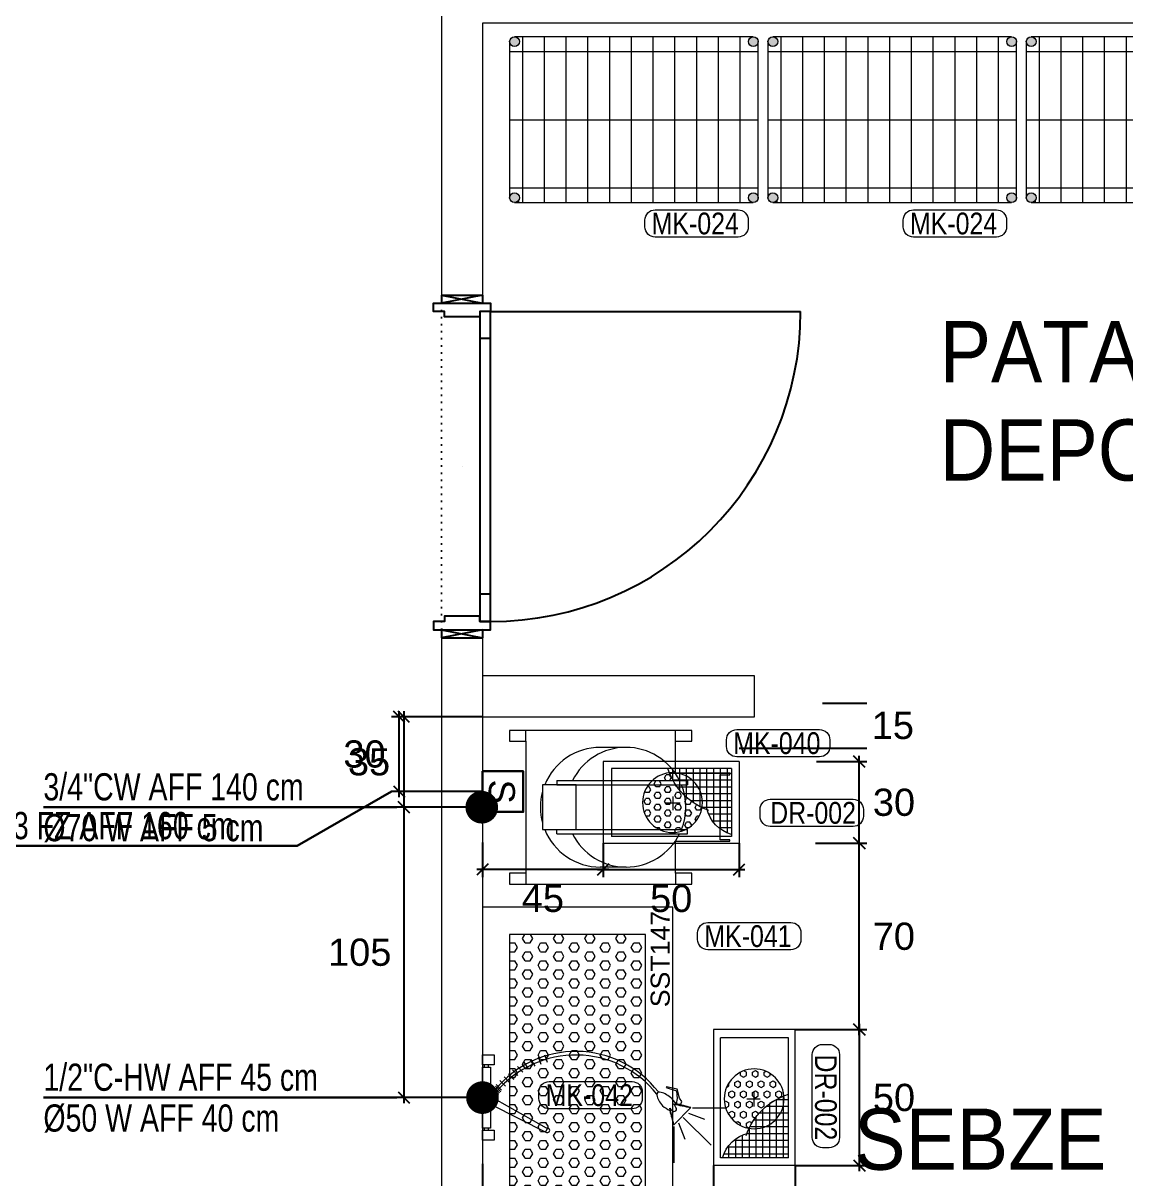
# Model space of a CAD drawing. Extents: x -5598 to 26293, y -3808 to 13850.
# Drawn here: x -1343.9 to -938.4, y 5450.1 to 5875 of the extents above; entities that cross this region are included whole.
import ezdxf
from ezdxf.enums import TextEntityAlignment as Align

# ---------------------------------------------------------------- set-up
doc = ezdxf.new("R2010")
doc.units = 0
doc.header["$LTSCALE"] = 100
doc.header["$MEASUREMENT"] = 0
doc.linetypes.add('DOT', pattern=[0.25, 0, -0.25])
for name, color, linetype, lineweight in [('AD', 5, 'Continuous', 9), ('AK', 7, 'Continuous', 15), ('AP', 6, 'Continuous', 15), ('AW', 3, 'Continuous', 35), ('Y-DUVAR GAZBETON', 161, 'Continuous', 20)]:
    doc.layers.add(name, color=color, linetype=linetype, lineweight=lineweight)
doc.layers.add('AKPOZ', color=4, linetype='Continuous', lineweight=5, transparency=0.5)
doc.layers.add('MAKPA YER IZGARASI', color=8, linetype='Continuous', lineweight=5, transparency=0.5)
for name, color, linetype in [('KA-PEN-5 @ 1', 5, 'Continuous'), ('KOR KASA', 1, 'Continuous'), ('OLCU DIS', 7, 'Continuous')]:
    doc.layers.add(name, color=color, linetype=linetype)
for name, color, linetype, lineweight, true_color in [('MAKPA ELEKTRIK', 7, 'Continuous', 30, 0x93039a), ('MAKPA GIDER OLC', 7, 'Continuous', 30, 0xcf6a1e), ('MAKPA SIHHI', 7, 'Continuous', 30, 0x428a93)]:
    doc.layers.add(name, color=color, linetype=linetype, lineweight=lineweight, true_color=true_color)
doc.styles.add('MAKPA TESISAT', font='arial.ttf', dxfattribs={"height": 10})
doc.styles.add('OLC-50', font='romans.shx', dxfattribs={"width": 0.5, "height": 0.15})
doc.styles.add('olcu', font='romans.shx', dxfattribs={"width": 0.5})
doc.styles.add('POZ TEXT', font='ARIALN.TTF', dxfattribs={"height": 8})
doc.styles.get("Standard").update_dxf_attribs({"font": 'arial.ttf'})
doc.dimstyles.new('1-200', dxfattribs={"dimtxt": 40, "dimasz": 2, "dimexe": 0, "dimexo": 0, "dimgap": 10, "dimtad": 1, "dimdec": 4, "dimrnd": 0.1, "dimzin": 9, "dimdsep": 46, "dimtxsty": 'olcu', "dimblk1": 'SOL', "dimblk2": 'SAG', "dimsah": 1, "dimcen": 0, "dimse1": 1, "dimse2": 1, "dimclre": 13, "dimadec": 0, "dimazin": 0, "dimtfac": 1, "dimtdec": 4, "dimtix": 1, "dimtmove": 2, "dimatfit": 2, "dimldrblk": 'SOL', "dimfxl": 0, "dimtolj": 1, "dimarcsym": 0})
doc.dimstyles.new('MAKPA TESISAT DIM', dxfattribs={"dimscale": 0.7, "dimtxt": 12, "dimasz": 6, "dimexe": 4, "dimexo": 0, "dimgap": 8, "dimtad": 2, "dimtih": 1, "dimtoh": 1, "dimdec": 0, "dimrnd": 5, "dimzin": 0, "dimdsep": 46, "dimtxsty": 'MAKPA TESISAT', "dimblk1": 'OBLIQUE', "dimblk2": 'OBLIQUE', "dimsah": 1, "dimcen": 0, "dimdle": 3, "dimclrd": 256, "dimclre": 256, "dimclrt": 256, "dimadec": 0, "dimazin": 0, "dimtfac": 1, "dimtdec": 0, "dimtix": 1, "dimtofl": 0, "dimtmove": 2, "dimatfit": 3, "dimldrblk": 'OBLIQUE', "dimfxl": 0, "dimtvp": 7, "dimtolj": 1, "dimtzin": 0, "dimarcsym": 0})

# ---------------------------------------------------------------- blocks, each defined once
blk = doc.blocks.new('SOL')
at = {"color": 0}
for p, q in [((0, 30), (0, -6.96)), ((7.58, 0), (-6.97, 0))]:
    blk.add_line(p, q, dxfattribs=at)
blk.add_circle((0, 0), 3, dxfattribs=at)
blk = doc.blocks.new('SAG')
at = {"color": 0}
for p, q in [((0, -30), (0, 6.96)), ((7.58, 0), (-6.97, 0))]:
    blk.add_line(p, q, dxfattribs=at)
blk.add_circle((0, 0), 3, dxfattribs=at)
blk = doc.blocks.new('*D332')
at = {"layer": 'OLCU DIS', "color": 0, "lineweight": -2, "transparency": 16777216}
blk.add_line((21268, -935), (-2968, -935), dxfattribs=at)
at = {"layer": 'OLCU DIS', "color": 0, "lineweight": -2, "transparency": 16777216, "xscale": 2, "yscale": 2, "zscale": 2, "rotation": 180}
blk.add_blockref('SAG', (-2970, -935), dxfattribs=at)
at = {"layer": 'OLCU DIS', "color": 0, "lineweight": -2, "transparency": 16777216, "xscale": 2, "yscale": 2, "zscale": 2}
blk.add_blockref('SOL', (21270, -935), dxfattribs=at)
at = {"layer": 'OLCU DIS', "color": 0, "transparency": 16777216, "insert": (9295.64, -905), "char_height": 40, "attachment_point": 5, "style": 'olcu'}
blk.add_mtext('\\A1;24240', dxfattribs=at)
blk = doc.blocks.new('*U91')
at = {"layer": 'KOR KASA'}
for p, q in [((0, 126), (15, 126)), ((15, 126), (15, 123)), ((0, 3), (0, 0)), ((0, 3), (15, 3)), ((15, 3), (15, 0))]:
    blk.add_line(p, q, dxfattribs=at)
for points in [[(15, 126), (0, 123)], [(0, 126), (15, 123)], [(0, 126), (0, 123)], [(0, 123), (15, 123)], [(15, 3), (0, 0)], [(0, 3), (15, 0)], [(0, 0), (15, 0)]]:
    blk.add_lwpolyline(points, dxfattribs=at)
blk = doc.blocks.new('*U574')
at = {"color": 0, "lineweight": -2}
for p, q in [((-117, 18), (-117, 132)), ((-107, 18), (-107, 14)), ((-13.1, 18), (-13.1, 14)), ((-60, 7.5), (-60, 7.5))]:
    blk.add_line(p, q, dxfattribs=at)
at = {"color": 0, "linetype": 'DOT', "ltscale": 0.1}
blk.add_line((-120, 0), (0, 0), dxfattribs=at)
at = {"color": 0, "lineweight": -2}
for points in [[(-120, 15), (-120, 18), (-117, 18), (-117, 14), (-115, 14), (-115, 1), (-117, 1), (-117, -3), (-120, -3), (-120, 0)], [(0, 15), (0, 18), (-3, 18), (-3, 14), (-5, 14), (-5, 1), (-3, 1), (-3, -3), (0, -3), (0, 0)]]:
    blk.add_lwpolyline(points, dxfattribs=at)
blk.add_lwpolyline([(-117, 18), (-117, 14), (-3, 14), (-3, 18)], close=True, dxfattribs=at)
blk.add_arc((-117, 18), 114, 0, 90, dxfattribs=at)
at = {"style": 'OLC-50', "width": 0.5, "flags": 1}
for tag, p in [('K-NO', (-182.76, -83.82)), ('K-KANRENK', (-2.31, -88.79)), ('K-BLOK', (-183.43, -120.56)), ('K-KASRENK', (-1.25, -126.74)), ('K-KAT', (-184.31, -156.03)), ('K-TAMACILMA', (-2.77, -165.71)), ('K-MAHALKOD', (-183.25, -193.98)), ('K-FOTOSEL', (-1.83, -201.71)), ('K-MAHALAD', (-184.78, -232.95)), ('K-HERMETIK', (0.08, -236.3)), ('K-ACILISYON', (-183.83, -268.95)), ('K-HIDROLIK', (-2.21, -270.16)), ('K-YANGIN', (-181.93, -303.54)), ('K-KART', (-0.38, -303.83)), ('K-KANATTIP', (-184.21, -337.41)), ('K-BAND', (-1.83, -345.67)), ('K-KANATMALZ', (-182.39, -371.07)), ('K-MENFEZ', (0.08, -380.26)), ('K-KASAMALZ', (-181.37, -410.06)), ('K-PBAR', (-2.21, -414.12)), ('K-KASATIP', (-182.05, -446.79)), ('K-ELEKTRIKLI', (-0.38, -447.79)), ('K-DUVAR', (-182.05, -485.23)), ('K-TIP', (-0.38, -486.44)), ('K-REZ1', (-0.38, -524.33)), ('K-REZ2', (-0.38, -560.76)), ('K-REZ3', (-0.38, -600.74))]:
    blk.add_attdef(tag, p, '', height=30, dxfattribs=at)
blk = doc.blocks.new('Patates soyma makınası')
at = {"layer": 'AD'}
for p, q in [((18.47, -17.3), (18.47, -65.42)), ((18.47, -17.3), (20.03, -17.3)), ((20.03, -17.3), (20.03, -65.42)), ((38.03, -17.3), (36.47, -17.3)), ((36.47, -17.3), (36.47, -65.42)), ((38.03, -17.3), (38.03, -65.42)), ((6.25, -42.8), (6.25, -33.31)), ((50.25, -42.8), (50.25, -33.31)), ((18.47, -65.42), (20.03, -65.42)), ((38.03, -65.42), (36.47, -65.42))]:
    blk.add_line(p, q, dxfattribs=at)
blk.add_lwpolyline([(20.03, -24.47), (36.47, -24.47), (36.47, -12.11), (20.03, -12.11)], close=True, dxfattribs=at)
for centre, start_param, end_param in [((28.25, -33.31), 2.871443, 3.411742), ((28.25, -33.31), 3.524348, 4.712389), ((28.25, -33.31), 1.570796, 2.758837), ((28.25, -42.8), 9.885622, 12.105526), ((28.25, -42.8), 6.74403, 8.963934), ((28.25, -42.8), 5.90043, 6.665941)]:
    blk.add_ellipse(centre, major_axis=(0, -22), ratio=1, start_param=start_param, end_param=end_param, dxfattribs=at)
at = {"layer": 'AK'}
for p, q in [((4, -6), (0, -6)), ((52.5, -6), (56.5, -6)), ((4, -61), (0, -61)), ((52.5, -61), (56.5, -61))]:
    blk.add_line(p, q, dxfattribs=at)
for points in [[(40.71, -61), (52.5, -61), (52.5, -67), (56.5, -67), (56.5, 0), (52.5, 0), (52.5, -6), (4, -6), (4, 0), (0, 0), (0, -67), (4, -67), (4, -61), (15.79, -61)], [(15.79, -61), (15.79, -80.93), (16.29, -80.93), (16.29, -77.45), (40.21, -77.45), (40.21, -80.93), (40.71, -80.93), (40.71, -61)]]:
    blk.add_lwpolyline(points, dxfattribs=at)
blk = doc.blocks.new('SST147')
at = {"layer": 'AD'}
h = blk.add_hatch(dxfattribs=at)
h.set_pattern_fill('HEX', color=256, scale=0.6, angle=-90, style=0)
h.set_pattern_definition([(270, (-3309.236, 1222.1742), (3.299556, -6e-16), [1.905, -3.81]), (30, (-3309.236, 1222.1742), (-1.649778, 2.8574993), [1.905, -3.81]), (330, (-3309.236, 1220.2692), (1.649778, 2.8574993), [1.905, -3.81])])
h.paths.add_polyline_path([(130, -60), (130, -10), (10, -10), (10, -60)])
at = {"layer": 'AK'}
for points in [[(0, 0), (0, -70), (140, -70), (140, 0)], [(10, -10), (10, -60), (130, -60), (130, -10)]]:
    blk.add_lwpolyline(points, close=True, dxfattribs=at)
at = {"layer": 'AKPOZ'}
blk.add_text('SST147', height=7.02, dxfattribs=at).set_placement((103.22, -68.87))
blk = doc.blocks.new('300x500')
at = {"layer": 'MAKPA YER IZGARASI', "linetype": 'Continuous', "ltscale": 2}
for p, q in [((-24.38, 15.98), (25.62, 15.98)), ((-24.38, 15.98), (-24.38, -14.02)), ((-21.51, 13.47), (22.62, 13.47)), ((-21.51, 13.47), (-21.51, -11.49)), ((22.62, 13.47), (22.62, -11.49)), ((25.62, 15.98), (25.62, -14.02)), ((-21.51, -11.49), (22.62, -11.49)), ((25.62, -14.02), (-24.38, -14.02))]:
    blk.add_line(p, q, dxfattribs=at)
at = {"layer": 'MAKPA YER IZGARASI', "color": 1, "linetype": 'Continuous', "ltscale": 2}
for p, q in [((-20.03, -10.24), (-20.03, 13.47)), ((-17.53, -8.82), (-17.53, 13.47)), ((-15.03, -6.47), (-15.03, 13.47)), ((-12.53, -1.76), (-12.53, 13.47)), ((-10.03, 5.07), (-10.03, 13.47)), ((-7.53, 8.78), (-7.53, 13.47)), ((-5.03, 10.61), (-5.03, 13.47)), ((-2.53, 11.58), (-2.53, 13.47)), ((-0.03, 11.91), (-0.03, 13.47)), ((-21.51, 11.63), (-2.31, 11.63)), ((-21.51, 9.13), (-7.16, 9.13)), ((-7.53, 0.86), (-7.53, 8.78)), ((-7.16, 9.13), (-0.03, 9.13)), ((-5.03, 2.82), (-5.03, 10.61)), ((-2.53, 5.43), (-2.53, 11.58)), ((-2.31, 11.63), (1.16, 11.63)), ((-0.03, 9.12), (-0.03, 11.91)), ((0.59, 10), (1.22, 11.09)), ((1.22, 8.92), (0.59, 10)), ((1.22, 11.09), (2.47, 11.09)), ((1.22, 8.92), (2.47, 8.92)), ((3.09, 10), (2.47, 11.09)), ((2.47, 8.92), (3.09, 10)), ((4.34, 7.84), (4.97, 8.92)), ((4.97, 8.92), (6.22, 8.92)), ((6.84, 7.84), (6.22, 8.92)), ((-21.51, 6.63), (-9.25, 6.63)), ((-10.03, -0.64), (-10.03, 5.07)), ((-9.25, 6.63), (-1.61, 6.63)), ((-3.16, 3.51), (-2.53, 4.59)), ((-2.53, 4.59), (-1.28, 4.59)), ((-1.52, 6.76), (-1.28, 6.76)), ((-1.28, 6.76), (-0.66, 7.84)), ((-0.66, 3.51), (-1.28, 4.59)), ((-0.66, 7.84), (-0.72, 7.95)), ((0.59, 5.67), (1.22, 6.76)), ((1.22, 4.59), (0.59, 5.67)), ((1.22, 6.76), (2.47, 6.76)), ((1.22, 4.59), (2.47, 4.59)), ((3.09, 5.67), (2.47, 6.76)), ((2.47, 4.59), (3.09, 5.67)), ((4.97, 6.76), (4.34, 7.84)), ((4.34, 3.51), (4.97, 4.59)), ((4.97, 6.76), (6.22, 6.76)), ((4.97, 4.59), (6.22, 4.59)), ((6.22, 6.76), (6.84, 7.84)), ((6.84, 3.51), (6.22, 4.59)), ((8.09, 5.67), (8.72, 6.76)), ((8.72, 4.59), (8.09, 5.67)), ((8.72, 6.76), (9.47, 6.76)), ((8.72, 4.59), (9.97, 4.59)), ((9.97, 4.59), (10.29, 5.16)), ((-21.51, 4.13), (-10.37, 4.13)), ((-21.51, 1.63), (-10.83, 1.63)), ((-10.83, 1.63), (-6.46, 1.63)), ((-10.37, 4.13), (-3.68, 4.13)), ((-8.16, -0.82), (-8.7, 0.11)), ((-6.28, 0.26), (-6.89, 1.31)), ((-6.28, 0.26), (-5.03, 0.26)), ((-5.48, 2.42), (-5.03, 2.42)), ((-4.41, 1.34), (-5.03, 2.42)), ((-5.03, 0.26), (-4.41, 1.34)), ((-2.53, 2.42), (-3.16, 3.51)), ((-3.16, -0.82), (-2.53, 0.26)), ((2.65, 0.82), (-2.65, 0.82)), ((-2.53, 2.42), (-1.28, 2.42)), ((-2.53, 0.26), (-1.28, 0.26)), ((-1.28, 2.42), (-0.66, 3.51)), ((-0.66, -0.82), (-1.28, 0.26)), ((0, 3.13), (0, -1.83)), ((0.59, 1.34), (1.22, 2.42)), ((1.22, 0.26), (0.59, 1.34)), ((1.22, 2.42), (2.47, 2.42)), ((1.22, 0.26), (2.47, 0.26)), ((3.09, 1.34), (2.47, 2.42)), ((2.47, 0.26), (3.09, 1.34)), ((4.97, 2.42), (4.34, 3.51)), ((4.34, -0.82), (4.97, 0.26)), ((4.97, 2.42), (6.22, 2.42)), ((4.97, 0.26), (6.22, 0.26)), ((6.22, 2.42), (6.84, 3.51)), ((6.84, -0.82), (6.22, 0.26)), ((8.09, 1.34), (8.72, 2.42)), ((8.72, 0.26), (8.09, 1.34)), ((8.72, 2.42), (9.97, 2.42)), ((8.72, 0.26), (9.97, 0.26)), ((10.59, 1.34), (9.97, 2.42)), ((9.97, 0.26), (10.59, 1.34)), ((-21.51, -0.87), (-10.71, -0.87)), ((-21.51, -3.37), (-13.15, -3.37)), ((-10.71, -0.87), (-10.49, -0.87)), ((-10.03, -1.91), (-10.6, -0.92)), ((-10.03, -1.91), (-8.78, -1.91)), ((-9.66, -4.07), (-8.78, -4.07)), ((-8.78, -1.91), (-8.16, -0.82)), ((-8.16, -5.15), (-8.78, -4.07)), ((-6.91, -2.99), (-6.28, -1.91)), ((-6.28, -4.07), (-6.91, -2.99)), ((-6.28, -1.91), (-5.03, -1.91)), ((-6.28, -4.07), (-5.03, -4.07)), ((-4.41, -2.99), (-5.03, -1.91)), ((-5.03, -4.07), (-4.41, -2.99)), ((-2.53, -1.91), (-3.16, -0.82)), ((-3.16, -5.15), (-2.53, -4.07)), ((-2.53, -1.91), (-1.28, -1.91)), ((-2.53, -4.07), (-1.28, -4.07)), ((-1.28, -1.91), (-0.66, -0.82)), ((-0.66, -5.15), (-1.28, -4.07)), ((0.59, -2.99), (1.22, -1.91)), ((1.22, -4.07), (0.59, -2.99)), ((1.22, -1.91), (2.47, -1.91)), ((1.22, -4.07), (2.47, -4.07)), ((3.09, -2.99), (2.47, -1.91)), ((2.47, -4.07), (3.09, -2.99)), ((4.97, -1.91), (4.34, -0.82)), ((4.34, -5.15), (4.97, -4.07)), ((4.97, -1.91), (6.22, -1.91)), ((4.97, -4.07), (6.22, -4.07)), ((6.22, -1.91), (6.84, -0.82)), ((6.84, -5.15), (6.22, -4.07)), ((8.09, -2.99), (8.72, -1.91)), ((8.72, -4.07), (8.09, -2.99)), ((8.72, -1.91), (9.97, -1.91)), ((8.72, -4.07), (9.96, -4.07)), ((10.5, -2.82), (9.97, -1.91)), ((-21.51, -5.87), (-14.57, -5.87)), ((-21.51, -8.37), (-16.94, -8.37)), ((-8.55, -5.83), (-8.16, -5.15)), ((-6.91, -7.32), (-6.28, -6.24)), ((-6.68, -7.72), (-6.91, -7.32)), ((-6.28, -6.24), (-5.03, -6.24)), ((-5.71, -8.4), (-5.03, -8.4)), ((-4.41, -7.32), (-5.03, -6.24)), ((-5.03, -8.4), (-4.41, -7.32)), ((-2.53, -6.24), (-3.16, -5.15)), ((-3.16, -9.48), (-2.53, -8.4)), ((-2.53, -6.24), (-1.28, -6.24)), ((-2.53, -8.4), (-1.28, -8.4)), ((-1.28, -6.24), (-0.66, -5.15)), ((-0.66, -9.48), (-1.28, -8.4)), ((0.59, -7.32), (1.22, -6.24)), ((1.22, -8.4), (0.59, -7.32)), ((1.22, -6.24), (2.47, -6.24)), ((1.22, -8.4), (2.47, -8.4)), ((3.09, -7.32), (2.47, -6.24)), ((2.47, -8.4), (3.09, -7.32)), ((4.97, -6.24), (4.34, -5.15)), ((4.51, -9.19), (4.97, -8.4)), ((4.97, -6.24), (6.22, -6.24)), ((4.97, -8.4), (6.01, -8.4)), ((6.22, -6.24), (6.84, -5.15)), ((-3.09, -9.61), (-3.16, -9.48)), ((-0.98, -10.03), (-0.66, -9.48))]:
    blk.add_line(p, q, dxfattribs=at)
blk.add_circle((0.15, 0.91), 11, dxfattribs=at)
for centre, radius, start, end in [((-21.08, 20.69), 24.02, 288.9949, 342.4969), ((-25.23, 1.85), 13.16, 286.4192, 346.6579)]:
    blk.add_arc(centre, radius, start, end, dxfattribs=at)
blk = doc.blocks.new('61x91')
at = {"layer": 'AD'}
h = blk.add_hatch(color=6, dxfattribs=at)
h.paths.add_polyline_path([(-30.65, 89.6, 1), (-27.05, 89.6, 1)])
h.paths.add_polyline_path([(30.35, 89.6, 1), (26.75, 89.6, 1)])
h.paths.add_polyline_path([(30.35, 1.8, 1), (26.75, 1.8, 1)])
h.paths.add_polyline_path([(-27.05, 1.8, 1), (-30.65, 1.8, 1)])
at = {"layer": 'AD', "color": 6}
blk.add_line((0, 91.4), (0, 0), dxfattribs=at)
for points in [[(-30.65, 89.6), (-30.65, 1.8)], [(28.85, 91.4), (-28.85, 91.4)], [(-25.15, 91.4), (-25.15, 0)], [(24.85, 0), (24.85, 91.4)], [(30.35, 1.8), (30.35, 89.6)], [(30.35, 84.8), (-30.65, 84.8)], [(28.85, 84.8), (-28.85, 84.8)], [(30.35, 76.8), (-30.65, 76.8)], [(30.35, 68.8), (-30.65, 68.8)], [(28.85, 68.8), (-28.85, 68.8)], [(30.35, 60.8), (-30.65, 60.8)], [(30.35, 52.8), (-30.65, 52.8)], [(28.85, 52.8), (-28.85, 52.8)], [(30.35, 44.8), (-30.65, 44.8)], [(30.35, 36.8), (-30.65, 36.8)], [(28.85, 36.8), (-28.85, 36.8)], [(30.35, 28.8), (-30.65, 28.8)], [(28.85, 28.8), (-28.85, 28.8)], [(30.35, 20.8), (-30.65, 20.8)], [(30.35, 12.8), (-30.65, 12.8)], [(28.85, 12.8), (-28.85, 12.8)], [(30.35, 4.8), (-30.65, 4.8)], [(-30.6, 1.4), (-30.65, 1.4)], [(-28.85, 0), (28.85, 0)], [(30.35, 3.4), (29.37, 3.4)], [(30.35, 1.4), (30.3, 1.4)]]:
    blk.add_lwpolyline(points, dxfattribs=at)
for centre in [(-28.85, 89.6), (28.55, 89.6), (-28.85, 1.8), (28.55, 1.8)]:
    blk.add_circle(centre, 1.8, dxfattribs=at)
blk = doc.blocks.new('POZ_X')
at = {"layer": 'AP'}
blk.add_lwpolyline([(12.75, 10), (-17.75, 10, 0.414214), (-21.5, 6.25), (-21.5, 3.75, 0.414214), (-17.75, 0), (12.75, 0, 0.414214), (16.5, 3.75), (16.5, 6.25, 0.414214)], format="xyb", close=True, dxfattribs=at)
at = {"layer": 'AP', "style": 'POZ TEXT'}
blk.add_attdef('POZ_NO', text='', height=8, dxfattribs=at).set_placement((-3, 5), align=Align.MIDDLE_CENTER)
at = {"layer": 'AP', "style": 'POZ TEXT', "flags": 1}
blk.add_attdef('URUN_ADI', text='', height=7, dxfattribs=at).set_placement((-3, -4.34), align=Align.MIDDLE_CENTER)
blk = doc.blocks.new('SIHHI NOKTA')
at = {"layer": 'MAKPA SIHHI', "const_width": 6}
blk.add_lwpolyline([(3, 0, -1), (-3, 0, -1)], format="xyb", close=True, dxfattribs=at)
blk = doc.blocks.new('_OBLIQUE')
at = {"color": 0, "linetype": 'ByBlock', "lineweight": -2}
blk.add_line((-0.5, -0.5), (0.5, 0.5), dxfattribs=at)
blk = doc.blocks.new('*D982')
at = {"layer": 'MAKPA SIHHI', "lineweight": -2, "transparency": 16777216}
for p, q in [((-1203.91, 5622.1), (-1203.91, 5584.65)), ((-1175, 5620), (-1206.71, 5620)), ((-1175.25, 5586.75), (-1206.71, 5586.75))]:
    blk.add_line(p, q, dxfattribs=at)
at = {"layer": 'MAKPA SIHHI', "lineweight": -2, "transparency": 16777216, "xscale": 4.199999999999998, "yscale": 4.199999999999998, "zscale": 4.199999999999998}
for p, rotation in [((-1203.91, 5620), 90), ((-1203.91, 5586.75), 270)]:
    blk.add_blockref('_OBLIQUE', p, dxfattribs=dict(at, rotation=rotation))
at = {"layer": 'MAKPA SIHHI', "transparency": 16777216, "insert": (-1216.71, 5603.38), "char_height": 10, "attachment_point": 5, "style": 'MAKPA TESISAT'}
blk.add_mtext('\\A1;35', dxfattribs=at)
blk = doc.blocks.new('*D737')
at = {"layer": 'MAKPA SIHHI', "lineweight": -2, "transparency": 16777216}
for p, q in [((-1203.91, 5588.85), (-1203.91, 5477.9)), ((-1175.25, 5586.75), (-1206.71, 5586.75)), ((-1175, 5480), (-1206.71, 5480))]:
    blk.add_line(p, q, dxfattribs=at)
at = {"layer": 'MAKPA SIHHI', "lineweight": -2, "transparency": 16777216, "xscale": 4.199999999999998, "yscale": 4.199999999999998, "zscale": 4.199999999999998}
for p, rotation in [((-1203.91, 5586.75), 90), ((-1203.91, 5480), 270)]:
    blk.add_blockref('_OBLIQUE', p, dxfattribs=dict(at, rotation=rotation))
at = {"layer": 'MAKPA SIHHI', "transparency": 16777216, "insert": (-1220.13, 5533.38), "char_height": 10, "attachment_point": 5, "style": 'MAKPA TESISAT'}
blk.add_mtext('\\A1;105', dxfattribs=at)
blk = doc.blocks.new('ELK.SALTER')
at = {"layer": 'MAKPA ELEKTRIK'}
blk.add_lwpolyline([(-7.5, -15), (7.5, -15), (7.5, 0), (-7.5, 0)], close=True, dxfattribs=at)
blk.add_text('S', height=9.6, dxfattribs=at).set_placement((-4.42, -12.67))
blk = doc.blocks.new('*D796')
at = {"layer": 'MAKPA ELEKTRIK', "lineweight": -2, "transparency": 16777216}
for p, q in [((-1205.64, 5590.4), (-1205.64, 5622.1)), ((-1175, 5620), (-1208.44, 5620)), ((-1175, 5592.5), (-1208.44, 5592.5))]:
    blk.add_line(p, q, dxfattribs=at)
at = {"layer": 'MAKPA ELEKTRIK', "lineweight": -2, "transparency": 16777216, "xscale": 4.199999999999998, "yscale": 4.199999999999998, "zscale": 4.199999999999998}
for p, rotation in [((-1205.64, 5620), 90), ((-1205.64, 5592.5), 270)]:
    blk.add_blockref('_OBLIQUE', p, dxfattribs=dict(at, rotation=rotation))
at = {"layer": 'MAKPA ELEKTRIK', "transparency": 16777216, "insert": (-1218.38, 5606.25), "char_height": 10, "attachment_point": 5, "style": 'MAKPA TESISAT'}
blk.add_mtext('\\A1;30', dxfattribs=at)
blk = doc.blocks.new('*D911')
at = {"layer": 'MAKPA GIDER OLC', "lineweight": -2, "transparency": 16777216}
for p, q in [((-1090, 5455), (-1090, 5442.27)), ((-1060, 5455), (-1060, 5442.27)), ((-1092.1, 5445.07), (-1057.9, 5445.07))]:
    blk.add_line(p, q, dxfattribs=at)
at = {"layer": 'MAKPA GIDER OLC', "lineweight": -2, "transparency": 16777216, "xscale": 4.199999999999998, "yscale": 4.199999999999998, "zscale": 4.199999999999998, "rotation": 180}
blk.add_blockref('_OBLIQUE', (-1090, 5445.07), dxfattribs=at)
at = {"layer": 'MAKPA GIDER OLC', "lineweight": -2, "transparency": 16777216, "xscale": 4.199999999999998, "yscale": 4.199999999999998, "zscale": 4.199999999999998}
blk.add_blockref('_OBLIQUE', (-1060, 5445.07), dxfattribs=at)
at = {"layer": 'MAKPA GIDER OLC', "transparency": 16777216, "insert": (-1075, 5434.36), "char_height": 10, "attachment_point": 5, "style": 'MAKPA TESISAT'}
blk.add_mtext('\\A1;30', dxfattribs=at)
blk = doc.blocks.new('*D912')
at = {"layer": 'MAKPA GIDER OLC', "lineweight": -2, "transparency": 16777216}
for p, q in [((-1175, 5455.65), (-1175, 5442.27)), ((-1090, 5455), (-1090, 5442.27)), ((-1087.9, 5445.07), (-1177.1, 5445.07))]:
    blk.add_line(p, q, dxfattribs=at)
at = {"layer": 'MAKPA GIDER OLC', "lineweight": -2, "transparency": 16777216, "xscale": 4.199999999999998, "yscale": 4.199999999999998, "zscale": 4.199999999999998, "rotation": 180}
blk.add_blockref('_OBLIQUE', (-1175, 5445.07), dxfattribs=at)
at = {"layer": 'MAKPA GIDER OLC', "lineweight": -2, "transparency": 16777216, "xscale": 4.199999999999998, "yscale": 4.199999999999998, "zscale": 4.199999999999998}
blk.add_blockref('_OBLIQUE', (-1090, 5445.07), dxfattribs=at)
at = {"layer": 'MAKPA GIDER OLC', "transparency": 16777216, "insert": (-1132.5, 5434.36), "char_height": 10, "attachment_point": 5, "style": 'MAKPA TESISAT'}
blk.add_mtext('\\A1;85', dxfattribs=at)
blk = doc.blocks.new('*D913')
at = {"layer": 'MAKPA GIDER OLC', "lineweight": -2, "transparency": 16777216}
for p, q in [((-1036.41, 5507.1), (-1036.41, 5452.9)), ((-1060, 5505), (-1033.61, 5505)), ((-1060, 5455), (-1033.61, 5455))]:
    blk.add_line(p, q, dxfattribs=at)
at = {"layer": 'MAKPA GIDER OLC', "lineweight": -2, "transparency": 16777216, "xscale": 4.199999999999998, "yscale": 4.199999999999998, "zscale": 4.199999999999998}
for p, rotation in [((-1036.41, 5505), 90), ((-1036.41, 5455), 270)]:
    blk.add_blockref('_OBLIQUE', p, dxfattribs=dict(at, rotation=rotation))
at = {"layer": 'MAKPA GIDER OLC', "transparency": 16777216, "insert": (-1023.67, 5480), "char_height": 10, "attachment_point": 5, "style": 'MAKPA TESISAT'}
blk.add_mtext('\\A1;50', dxfattribs=at)
blk = doc.blocks.new('*D914')
at = {"layer": 'MAKPA GIDER OLC', "lineweight": -2, "transparency": 16777216}
for p, q in [((-1036.41, 5502.9), (-1036.41, 5575.6)), ((-1052.51, 5573.5), (-1033.61, 5573.5)), ((-1060, 5505), (-1033.61, 5505))]:
    blk.add_line(p, q, dxfattribs=at)
at = {"layer": 'MAKPA GIDER OLC', "lineweight": -2, "transparency": 16777216, "xscale": 4.199999999999998, "yscale": 4.199999999999998, "zscale": 4.199999999999998}
for p, rotation in [((-1036.41, 5573.5), 90), ((-1036.41, 5505), 270)]:
    blk.add_blockref('_OBLIQUE', p, dxfattribs=dict(at, rotation=rotation))
at = {"layer": 'MAKPA GIDER OLC', "transparency": 16777216, "insert": (-1023.71, 5539.25), "char_height": 10, "attachment_point": 5, "style": 'MAKPA TESISAT'}
blk.add_mtext('\\A1;70', dxfattribs=at)
blk = doc.blocks.new('*D915')
at = {"layer": 'MAKPA GIDER OLC', "lineweight": -2, "transparency": 16777216}
for p, q in [((-1036.41, 5571.4), (-1036.41, 5605.6)), ((-1052.16, 5603.5), (-1033.61, 5603.5)), ((-1052.51, 5573.5), (-1033.61, 5573.5))]:
    blk.add_line(p, q, dxfattribs=at)
at = {"layer": 'MAKPA GIDER OLC', "lineweight": -2, "transparency": 16777216, "xscale": 4.199999999999998, "yscale": 4.199999999999998, "zscale": 4.199999999999998}
for p, rotation in [((-1036.41, 5603.5), 90), ((-1036.41, 5573.5), 270)]:
    blk.add_blockref('_OBLIQUE', p, dxfattribs=dict(at, rotation=rotation))
at = {"layer": 'MAKPA GIDER OLC', "transparency": 16777216, "insert": (-1023.67, 5588.5), "char_height": 10, "attachment_point": 5, "style": 'MAKPA TESISAT'}
blk.add_mtext('\\A1;30', dxfattribs=at)
blk = doc.blocks.new('*D916')
at = {"layer": 'MAKPA GIDER OLC', "lineweight": -2, "transparency": 16777216}
for p, q in [((-1050, 5625), (-1033.61, 5625)), ((-1080.59, 5608.5), (-1033.61, 5608.5))]:
    blk.add_line(p, q, dxfattribs=at)
at = {"layer": 'MAKPA GIDER OLC', "transparency": 16777216, "insert": (-1024.09, 5616.75), "char_height": 10, "attachment_point": 5, "style": 'MAKPA TESISAT'}
blk.add_mtext('\\A1;15', dxfattribs=at)
blk = doc.blocks.new('*D917')
at = {"layer": 'MAKPA GIDER OLC', "lineweight": -2, "transparency": 16777216}
for p, q in [((-1130.59, 5573.5), (-1130.59, 5561.07)), ((-1080.59, 5573.5), (-1080.59, 5561.07)), ((-1132.69, 5563.87), (-1078.49, 5563.87))]:
    blk.add_line(p, q, dxfattribs=at)
at = {"layer": 'MAKPA GIDER OLC', "lineweight": -2, "transparency": 16777216, "xscale": 4.199999999999998, "yscale": 4.199999999999998, "zscale": 4.199999999999998, "rotation": 180}
blk.add_blockref('_OBLIQUE', (-1130.59, 5563.87), dxfattribs=at)
at = {"layer": 'MAKPA GIDER OLC', "lineweight": -2, "transparency": 16777216, "xscale": 4.199999999999998, "yscale": 4.199999999999998, "zscale": 4.199999999999998}
blk.add_blockref('_OBLIQUE', (-1080.59, 5563.87), dxfattribs=at)
at = {"layer": 'MAKPA GIDER OLC', "transparency": 16777216, "insert": (-1105.59, 5553.16), "char_height": 10, "attachment_point": 5, "style": 'MAKPA TESISAT'}
blk.add_mtext('\\A1;50', dxfattribs=at)
blk = doc.blocks.new('*D918')
at = {"layer": 'MAKPA GIDER OLC', "lineweight": -2, "transparency": 16777216}
for p, q in [((-1175, 5573.82), (-1175, 5561.07)), ((-1130.59, 5573.5), (-1130.59, 5561.07)), ((-1128.49, 5563.87), (-1177.1, 5563.87))]:
    blk.add_line(p, q, dxfattribs=at)
at = {"layer": 'MAKPA GIDER OLC', "lineweight": -2, "transparency": 16777216, "xscale": 4.199999999999998, "yscale": 4.199999999999998, "zscale": 4.199999999999998, "rotation": 180}
blk.add_blockref('_OBLIQUE', (-1175, 5563.87), dxfattribs=at)
at = {"layer": 'MAKPA GIDER OLC', "lineweight": -2, "transparency": 16777216, "xscale": 4.199999999999998, "yscale": 4.199999999999998, "zscale": 4.199999999999998}
blk.add_blockref('_OBLIQUE', (-1130.59, 5563.87), dxfattribs=at)
at = {"layer": 'MAKPA GIDER OLC', "transparency": 16777216, "insert": (-1152.79, 5553.18), "char_height": 10, "attachment_point": 5, "style": 'MAKPA TESISAT'}
blk.add_mtext('\\A1;45', dxfattribs=at)
blk = doc.blocks.new('JETDUS')
at = {"layer": 'AD'}
for p, q in [((36.3, 4.74), (34.21, 2.75)), ((36.7, 4.25), (34.61, 2.26)), ((37.29, 3.95), (35.21, 1.96)), ((38.79, 2.55), (36.7, 0.56)), ((40.08, 1.06), (37.99, -0.93)), ((41.27, -0.53), (39.18, -2.52)), ((42.66, -2.02), (40.58, -4.01)), ((43.96, -3.91), (41.87, -5.9)), ((45.46, -6.28), (43.04, -7.84)), ((46.46, -8.77), (44.03, -10.33)), ((47.44, -11.46), (44.73, -12.46)), ((36.18, -58.59), (35, -62.35)), ((35.59, -62.56), (36.45, -58.64)), ((36.45, -58.64), (36.18, -58.59)), ((21.85, -61.34), (8.49, -61.34)), ((23.2, -63.14), (17.2, -65.4)), ((22.42, -61.39), (28.82, -67.7)), ((32.16, -62.67), (30.23, -62.24)), ((31.03, -64.33), (32.32, -63.42)), ((35, -62.35), (32.16, -62.67)), ((32.32, -63.42), (35.59, -62.56)), ((25.16, -64.79), (14.94, -75.16)), ((26.81, -66.75), (24.56, -72.61)), ((30.12, -64.01), (31.03, -64.33)), ((28.76, -68.25), (28.76, -80.87))]:
    blk.add_line(p, q, dxfattribs=at)
for points in [[(20.46, 8.99), (20.46, 4.64), (16.79, 4.64), (16.79, 8.99)], [(48.17, 8.99), (48.17, 4.64), (44.5, 4.64), (44.5, 8.99)]]:
    blk.add_lwpolyline(points, close=True, dxfattribs=at)
blk.add_lwpolyline([(30.03, 6), (19.69, -14.53, 1.623199), (21.19, -14.53), (32.04, 4.58)], format="xyb", dxfattribs=at)
for points in [[(20.46, 8.28), (21.28, 8.28)], [(20.46, 6.79), (21.28, 6.79)], [(43.68, 8.28), (44.5, 8.28)], [(43.68, 6.79), (44.5, 6.79)]]:
    blk.add_lwpolyline(points, dxfattribs=at)
blk.add_lwpolyline([(34.23, -55.4, 0.239534), (33.47, -55.17, 0.084415), (31.44, -55.88, 0.042268), (29.47, -57.2, 0.030917), (27.69, -59.9, 0.018265), (22.42, -61.39, 0.015636), (28.64, -59.88, 0.092743), (27.4, -61.39, 0.239534), (27.66, -62.15, 0.239534), (28.42, -62.38, 0.086481), (30.18, -61.24, 0.015152), (28.82, -67.7, 0.017666), (30.22, -62.22, 0.032293), (32.57, -60.21, 0.042268), (33.83, -58.2, 0.084415), (34.49, -56.15, 0.239534)], format="xyb", close=True, dxfattribs=at)
for centre, radius, start, end in [((11.15, -25.4), 38.31, 307.6631, 50.9572), ((10.01, -25.29), 38.13, 308.4415, 49.6827)]:
    blk.add_arc(centre, radius, start, end, dxfattribs=at)
at = {"layer": 'AK'}
for p, q in [((36, 5.04), (33.91, 3.05)), ((48.24, -13.85), (45.53, -14.85))]:
    blk.add_line(p, q, dxfattribs=at)
for points in [[(21.28, 6), (21.28, 8.99), (43.68, 8.99), (43.68, 6), (34.81, 6)], [(30.32, 6), (21.28, 6)], [(36, 5.04), (34.76, 6.04), (30.27, 6.04), (33.91, 3.05)]]:
    blk.add_lwpolyline(points, dxfattribs=at)
blk = doc.blocks.new('ONYIKAMADUSU')
at = {"layer": 'AW', "rotation": 180}
blk.add_blockref('JETDUS', (32.48, 8.99), dxfattribs=at)

msp = doc.modelspace()

# ---------------------------------------------------------------- linework, layer by layer
at = {"layer": 'MAKPA ELEKTRIK'}
for p in [(-1208.4428, 5592.50004), (-1393.08382, 5572.50004)]:
    msp.add_line(p, (-1243.08382, 5572.50004), dxfattribs=at)
at = {"layer": 'MAKPA SIHHI'}
for p, q in [((-1336.4594, 5586.75004), (-1236.4594, 5586.75004)), ((-1206.4594, 5586.75004), (-1236.4594, 5586.75004)), ((-1336.4594, 5480.00004), (-1236.4594, 5480.00004)), ((-1206.4594, 5480.00004), (-1236.4594, 5480.00004))]:
    msp.add_line(p, q, dxfattribs=at)
at = {"layer": 'Y-DUVAR GAZBETON'}
for p, q in [((-610, 5875.00004), (-1174.99999, 5875.00004)), ((-1174.99999, 5775), (-1189.99999, 5775)), ((-1174.99999, 5649), (-1189.99999, 5649))]:
    msp.add_line(p, q, dxfattribs=at)
for points in [[(-1189.99999, 6060), (-1189.99999, 5775)], [(-1174.99999, 5875.00004), (-1174.99999, 5775)], [(-1189.99999, 5649), (-1189.99999, 5016)], [(-1174.99999, 5649), (-1174.99999, 5320)]]:
    msp.add_lwpolyline(points, dxfattribs=at)
msp.add_lwpolyline([(-1174.99999, 5620), (-1074.99999, 5620), (-1074.99999, 5635), (-1174.99999, 5635)], close=True, dxfattribs=at)

# ---------------------------------------------------------------- block references
at = {"rotation": 270}
msp.add_blockref('ONYIKAMADUSU', (-1174.99999, 5480.00004), dxfattribs=at)
at = {"layer": 'AK'}
for name, p, rotation in [('61x91', (-1165, 5839.35004), 270), ('61x91', (-1070, 5839.35004), 270), ('61x91', (-975, 5839.35004), 270), ('Patates soyma makınası', (-1164.99999, 5558.50004), 90), ('SST147', (-1174.99999, 5410.00004), 90)]:
    msp.add_blockref(name, p, dxfattribs=dict(at, rotation=rotation))
at = {"layer": 'AP', "ltscale": 6}
ref = msp.add_blockref('POZ_X', (-1093.73871, 5806.34075), dxfattribs=dict(at, xscale=-1, rotation=180))
ref.add_attrib('POZ_NO', 'MK-024', dxfattribs={"height": 8, "style": 'POZ TEXT'}).set_placement((-1096.73871, 5801.34075), align=Align.MIDDLE_CENTER)
ref = msp.add_blockref('POZ_X', (-998.73871, 5806.34075), dxfattribs=dict(at, xscale=-1, rotation=180))
ref.add_attrib('POZ_NO', 'MK-024', dxfattribs={"height": 8, "style": 'POZ TEXT'}).set_placement((-1001.73871, 5801.34075), align=Align.MIDDLE_CENTER)
ref = msp.add_blockref('POZ_X', (-1063.75226, 5615.29275), dxfattribs=dict(at, xscale=-1, rotation=180))
ref.add_attrib('POZ_NO', 'MK-040', dxfattribs={"height": 8, "style": 'POZ TEXT'}).set_placement((-1066.75226, 5610.29275), align=Align.MIDDLE_CENTER)
ref = msp.add_blockref('POZ_X', (-1056.41376, 5579.6699), dxfattribs=dict(at, xscale=-1))
ref.add_attrib('POZ_NO', 'DR-002', dxfattribs={"height": 8, "style": 'POZ TEXT'}).set_placement((-1053.41376, 5584.6699), align=Align.MIDDLE_CENTER)
ref = msp.add_blockref('POZ_X', (-1074.35518, 5544.36499), dxfattribs=dict(at, xscale=-1, rotation=180))
ref.add_attrib('POZ_NO', 'MK-041', dxfattribs={"height": 8, "style": 'POZ TEXT'}).set_placement((-1077.35518, 5539.36499), align=Align.MIDDLE_CENTER)
ref = msp.add_blockref('POZ_X', (-1053.69345, 5483.07572), dxfattribs=dict(at, xscale=-1, rotation=270))
ref.add_attrib('POZ_NO', 'DR-002', dxfattribs={"height": 8, "rotation": 270, "style": 'POZ TEXT'}).set_placement((-1048.69345, 5480.07572), align=Align.MIDDLE_CENTER)
ref = msp.add_blockref('POZ_X', (-1132.72157, 5485.89145), dxfattribs=dict(at, xscale=-1, rotation=180))
ref.add_attrib('POZ_NO', 'MK-042', dxfattribs={"height": 8, "style": 'POZ TEXT'}).set_placement((-1135.72157, 5480.89145), align=Align.MIDDLE_CENTER)
at = {"layer": 'KA-PEN-5 @ 1', "rotation": 270}
msp.add_blockref('*U574', (-1190.0001, 5652), dxfattribs=at)
at = {"layer": 'KOR KASA'}
msp.add_blockref('*U91', (-1190.0001, 5649), dxfattribs=at)
at = {"layer": 'MAKPA ELEKTRIK', "rotation": 270}
msp.add_blockref('ELK.SALTER', (-1159.99999, 5592.50004), dxfattribs=at)
at = {"layer": 'MAKPA SIHHI'}
for p in [(-1175.25177, 5586.75004), (-1174.99999, 5480.00004)]:
    msp.add_blockref('SIHHI NOKTA', p, dxfattribs=at)
at = {"layer": 'MAKPA YER IZGARASI', "xscale": -1}
msp.add_blockref('300x500', (-1104.96221, 5587.5242), dxfattribs=at)
at = {"layer": 'MAKPA YER IZGARASI', "xscale": -1, "rotation": 270}
msp.add_blockref('300x500', (-1075.97584, 5479.37615), dxfattribs=at)

# ---------------------------------------------------------------- texts
at = {"layer": 'AP', "color": 1, "ltscale": 0.2, "width": 0.9}
for s, p in [('PATATES & SOGAN ', (-1006.84643, 5742.98118)), ('DEPOSU', (-1006.84643, 5706.83691)), ('SEBZE', (-1038.27949, 5453.46801))]:
    msp.add_text(s, height=22.5, dxfattribs=at).set_placement(p)
at = {"layer": 'MAKPA ELEKTRIK', "style": 'MAKPA TESISAT', "width": 0.75}
msp.add_text('SW 1KW 3 FZ AFF 160 cm', height=10.00188, dxfattribs=at).set_placement((-1393.08382, 5575.00004))
at = {"layer": 'MAKPA SIHHI', "style": 'MAKPA TESISAT', "width": 0.75}
for s, p in [('3/4"CW AFF 140 cm', (-1336.4594, 5589.25004)), ('%%C70 W AFF 5 cm', (-1336.4594, 5574.25004)), ('1/2"C-HW AFF 45 cm', (-1336.4594, 5482.50004)), ('%%C50 W AFF 40 cm', (-1336.4594, 5467.50004))]:
    msp.add_text(s, height=10.00188, dxfattribs=at).set_placement(p)

# ---------------------------------------------------------------- dimensions: what is measured, and where the dimension line sits
at = {"layer": 'MAKPA ELEKTRIK'}
dim = msp.add_linear_dim(base=(-1205.6427999284, 5620.0000358274), p1=(-1174.9999917714, 5592.5000358274), p2=(-1174.9999917714, 5620.0000358274), angle=90, dimstyle='MAKPA TESISAT DIM', override={"dimfxl": 0}, dxfattribs=at)
dim.commit()
dim.dimension.update_dxf_attribs({"geometry": '*D796', "text_midpoint": (-1218.3846826023, 5606.2500358274)})
at = {"layer": 'MAKPA GIDER OLC'}
for base, p1, p2, picture, middle in [((-1036.4147276752, 5625.0000358279), (-1080.5860944354, 5608.500035828), (-1050, 5625.0000358279), '*D916', (-1024.0855325865, 5616.7500358279)), ((-1036.41473, 5603.50004), (-1052.50913, 5573.50004), (-1052.16356, 5603.50004), '*D915', (-1023.67285, 5588.50004)), ((-1036.4147276752, 5573.5000358275), (-1060.0000000002, 5505.0000358274), (-1052.5091276829, 5573.5000358275), '*D914', (-1023.7103620544, 5539.2500358274)), ((-1036.41473, 5455.00004), (-1060, 5505.00004), (-1060, 5455.00004), '*D913', (-1023.66943, 5480.00004))]:
    dim = msp.add_linear_dim(base=base, p1=p1, p2=p2, angle=90, dimstyle='MAKPA TESISAT DIM', override={"dimfxl": 0}, dxfattribs=at)
    dim.commit()
    dim.dimension.update_dxf_attribs({"geometry": picture, "text_midpoint": middle})
for base, p1, p2, picture, middle in [((-1174.99999, 5563.86586), (-1130.58609, 5573.50004), (-1174.99999, 5573.82376), '*D918', (-1152.79304, 5553.18059)), ((-1080.58609, 5563.86586), (-1130.58609, 5573.50004), (-1080.58609, 5573.50004), '*D917', (-1105.58609, 5553.16013)), ((-1174.99999, 5445.06621), (-1090, 5455.00004), (-1174.99999, 5455.64775), '*D912', (-1132.5, 5434.36048)), ((-1060, 5445.06621), (-1090, 5455.00004), (-1060, 5455.00004), '*D911', (-1075, 5434.35707))]:
    dim = msp.add_linear_dim(base=base, p1=p1, p2=p2, dimstyle='MAKPA TESISAT DIM', override={"dimfxl": 0}, dxfattribs=at)
    dim.commit()
    dim.dimension.update_dxf_attribs({"geometry": picture, "text_midpoint": middle})
at = {"layer": 'MAKPA SIHHI'}
for base, p1, p2, picture, middle in [((-1203.91118, 5586.75004), (-1174.99999, 5620.00004), (-1175.25177, 5586.75004), '*D982', (-1216.70764, 5603.37504)), ((-1203.91118, 5480.00004), (-1175.25177, 5586.75004), (-1174.99999, 5480.00004), '*D737', (-1220.1251, 5533.37504))]:
    dim = msp.add_linear_dim(base=base, p1=p1, p2=p2, angle=90, dimstyle='MAKPA TESISAT DIM', override={"dimfxl": 0}, dxfattribs=at)
    dim.commit()
    dim.dimension.update_dxf_attribs({"geometry": picture, "text_midpoint": middle})
at = {"layer": 'OLCU DIS', "color": 7}
dim = msp.add_linear_dim(base=(-2970, -935), p1=(21270, -635), p2=(-2970, 7535), dimstyle='1-200', dxfattribs=at)
dim.commit()
dim.dimension.update_dxf_attribs({"geometry": '*D332', "text_midpoint": (9295.63768, -905), "dimtype": 160})

doc.saveas('drawing.dxf')
